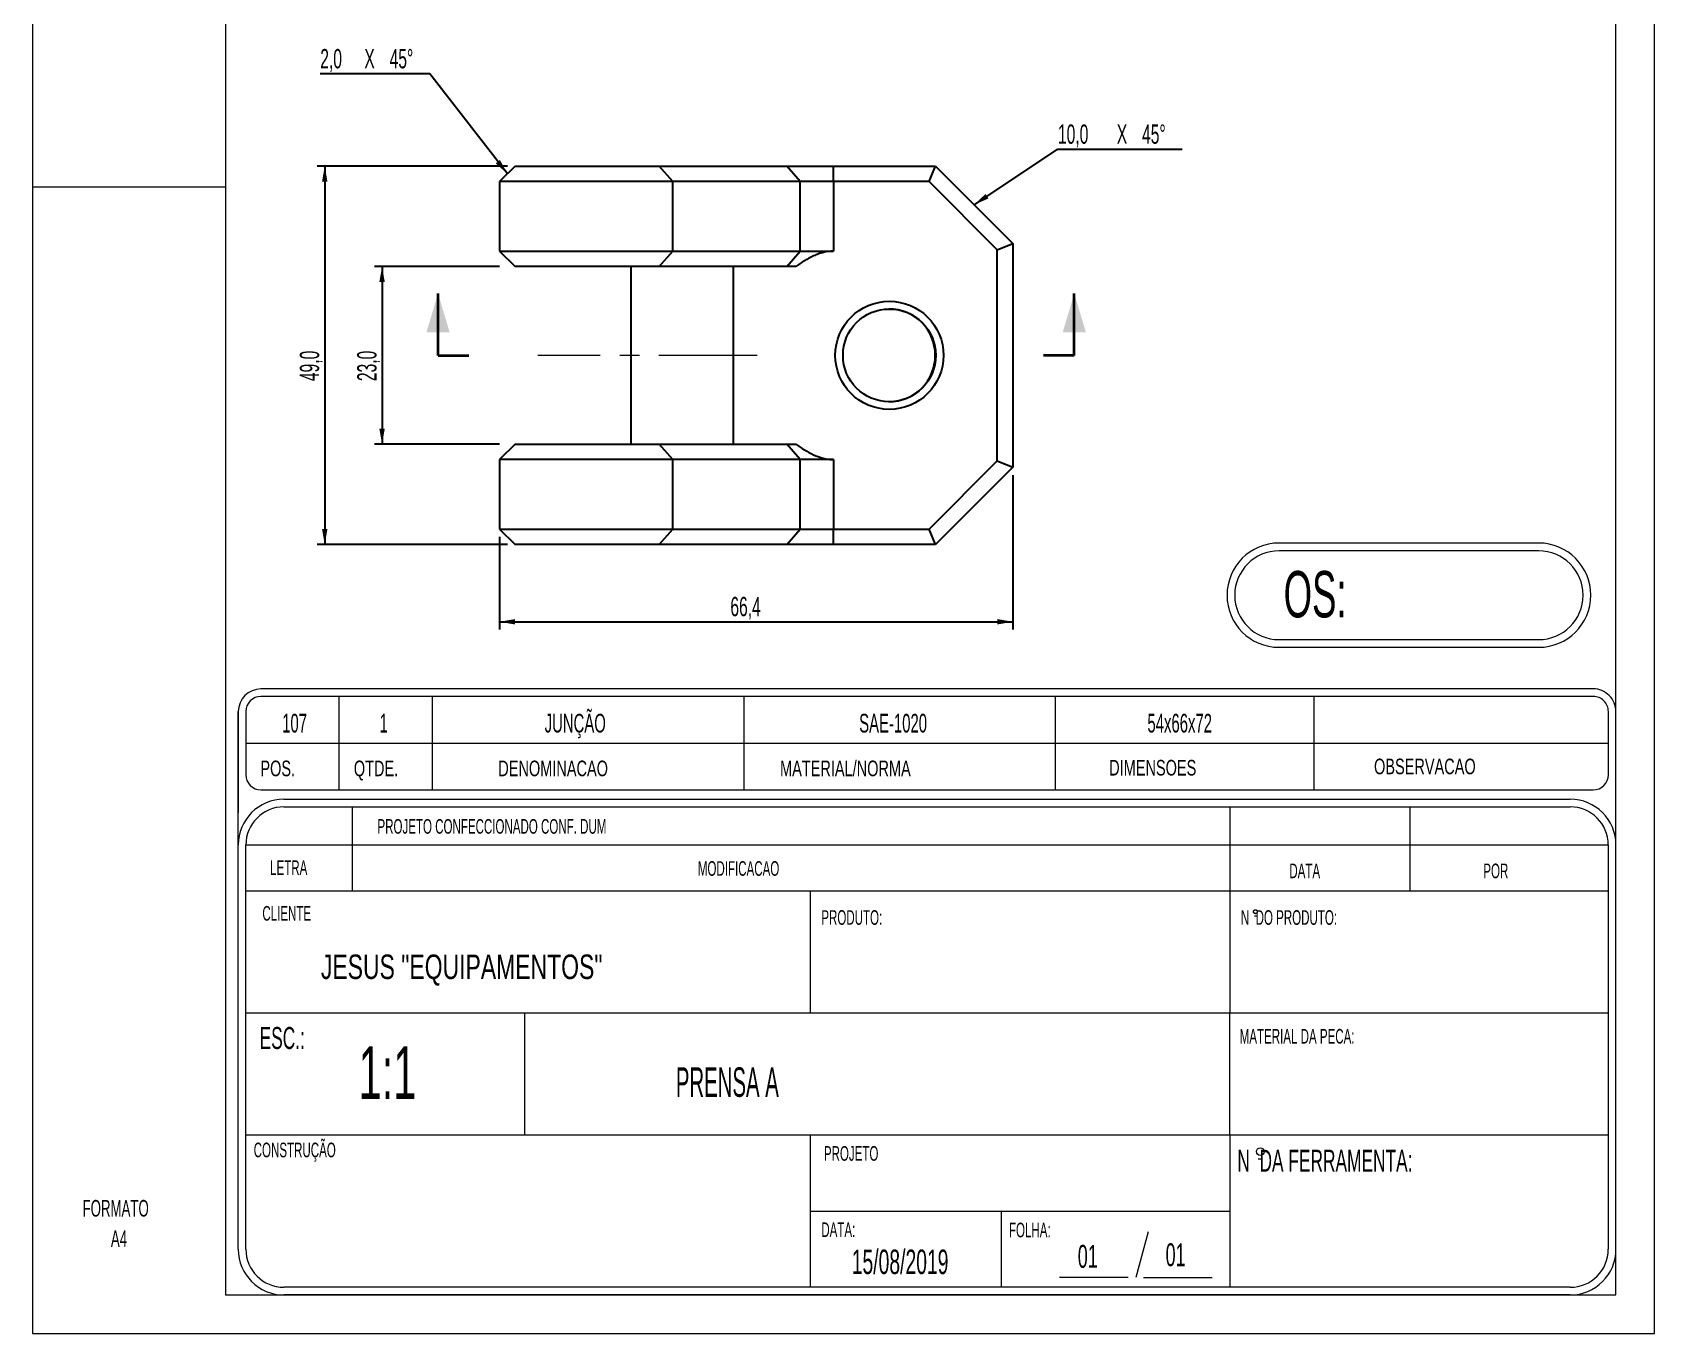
# Model space of a CAD drawing. Header units: millimetres. Extents: x 0 to 210, y 0 to 297.
# Drawn here: x 0 to 210, y 0.4 to 168.8 of the extents above; entities that cross this region are included whole.
import ezdxf

# ---------------------------------------------------------------- set-up
doc = ezdxf.new("R2010")
doc.units = ezdxf.units.MM
doc.linetypes.add('CENTERX2', pattern=[20.32, 12.7, -2.54, 2.54, -2.54])
doc.linetypes.add('PHANTOM', pattern=[12.7, 6.35, -1.27, 1.27, -1.27, 1.27, -1.27])
doc.layers.add('COTAS', color=7, linetype='Continuous')
doc.styles.add('SLDTEXTSTYLE0', font='TXT', dxfattribs={"width": 0.595745})
doc.styles.add('SLDTEXTSTYLE1', font='TXT', dxfattribs={"width": 0.589474})
doc.styles.add('SLDTEXTSTYLE2', font='TXT', dxfattribs={"width": 0.515789})
doc.styles.add('SLDTEXTSTYLE3', font='TXT', dxfattribs={"width": 0.7})
doc.styles.add('SLDTEXTSTYLE4', font='TXT', dxfattribs={"width": 0.695035})
doc.styles.add('SLDTEXTSTYLE5', font='TXT', dxfattribs={"width": 0.605})
doc.dimstyles.new('SLDDIMSTYLE0', dxfattribs={"dimtxt": 2.5, "dimasz": 2, "dimexe": 0, "dimexo": 0.0625, "dimtad": 1, "dimdec": 1, "dimrnd": 1e-09, "dimzin": 12, "dimdsep": 46, "dimtxsty": 'SLDTEXTSTYLE5', "dimsah": 1, "dimcen": 0.09, "dimadec": 0, "dimazin": 3, "dimtfac": 1, "dimtdec": 3, "dimtofl": 0, "dimtmove": 0, "dimatfit": 3, "dimfxl": 0, "dimfrac": 2, "dimtolj": 1, "dimtzin": 12, "dimarcsym": 0})

# ---------------------------------------------------------------- blocks, each defined once
blk = doc.blocks.new('SW_NOTE_0')
at = {"color": 0, "linetype": 'Continuous', "lineweight": 18, "insert": (0, 2.77), "char_height": 2.152, "attachment_point": 1, "style": 'SLDTEXTSTYLE0'}
blk.add_mtext('FORMATO', dxfattribs=at)
blk = doc.blocks.new('SW_NOTE_0_1')
at = {"color": 0, "linetype": 'Continuous', "lineweight": 18, "insert": (0, 2.77), "char_height": 2.152, "attachment_point": 1, "style": 'SLDTEXTSTYLE0'}
blk.add_mtext('A4', dxfattribs=at)
blk = doc.blocks.new('Bloco2')
at = {"color": 7, "linetype": 'Continuous', "lineweight": 18}
for p, q in [((0.04, 297.06), (0.04, 0.06)), ((210.04, 0.06), (210.04, 297.06)), ((25.04, 292.06), (25.04, 5.06)), ((205.04, 5.06), (205.04, 292.06)), ((0.04, 148.56), (25.04, 148.56)), ((25.04, 5.06), (205.04, 5.06)), ((0.04, 0.06), (210.04, 0.06))]:
    blk.add_line(p, q, dxfattribs=at)
for name, p in [('SW_NOTE_0', (6.53, 14.59)), ('SW_NOTE_0_1', (10.2, 10.66))]:
    blk.add_blockref(name, p, dxfattribs=at)
blk = doc.blocks.new('_D')
at = {"layer": 'COTAS'}
for p, q in [((60.49, 138.52), (44.27, 138.52)), ((45.27, 138.52), (45.27, 115.52)), ((60.49, 115.52), (44.27, 115.52))]:
    blk.add_line(p, q, dxfattribs=at)
for points in [[(45.27, 138.52), (44.92, 136.52), (45.62, 136.52)], [(45.27, 115.52), (45.62, 117.52), (44.92, 117.52)]]:
    blk.add_solid(points, dxfattribs=at)
at = {"layer": 'COTAS', "insert": (42.05, 123.68), "char_height": 2.5, "attachment_point": 1, "rotation": 90, "style": 'SLDTEXTSTYLE5'}
blk.add_mtext('23,0', dxfattribs=at)
blk = doc.blocks.new('_D_1')
at = {"layer": 'COTAS'}
for p, q in [((61.49, 151.52), (36.85, 151.52)), ((37.85, 151.52), (37.85, 102.52)), ((61.49, 102.52), (36.85, 102.52))]:
    blk.add_line(p, q, dxfattribs=at)
for points in [[(37.85, 151.52), (37.5, 149.52), (38.2, 149.52)], [(37.85, 102.52), (38.2, 104.52), (37.5, 104.52)]]:
    blk.add_solid(points, dxfattribs=at)
at = {"layer": 'COTAS', "insert": (34.62, 123.68), "char_height": 2.5, "attachment_point": 1, "rotation": 90, "style": 'SLDTEXTSTYLE5'}
blk.add_mtext('49,0', dxfattribs=at)
blk = doc.blocks.new('SW_CHAMFER_DIMENSION_0')
at = {"layer": 'COTAS', "color": 0}
for p, q in [((-10.85, -7.18), (0, 0)), ((0, 0), (16.08, 0))]:
    blk.add_line(p, q, dxfattribs=at)
blk.add_solid([(-10.85, -7.18), (-8.99, -6.36), (-9.38, -5.78)], dxfattribs=at)
at = {"layer": 'COTAS', "color": 0, "char_height": 2.5, "attachment_point": 1, "style": 'SLDTEXTSTYLE5'}
for s, insert in [('10,0', (0, 3.22)), ('X', (7.62, 3.22)), ('45°', (10.89, 3.22))]:
    blk.add_mtext(s, dxfattribs=dict(at, insert=insert))
blk = doc.blocks.new('SW_CHAMFER_DIMENSION_1')
at = {"layer": 'COTAS', "color": 0}
for p, q in [((14.17, 0), (0, 0)), ((24.22, -12.95), (14.17, 0))]:
    blk.add_line(p, q, dxfattribs=at)
blk.add_solid([(24.22, -12.95), (23.27, -11.15), (22.72, -11.58)], dxfattribs=at)
at = {"layer": 'COTAS', "color": 0, "char_height": 2.5, "attachment_point": 1, "style": 'SLDTEXTSTYLE5'}
for s, insert in [('2,0', (0, 3.22)), ('X', (5.71, 3.22)), ('45°', (8.98, 3.22))]:
    blk.add_mtext(s, dxfattribs=dict(at, insert=insert))
blk = doc.blocks.new('_D_2')
at = {"layer": 'COTAS'}
for p, q in [((126.92, 111.52), (126.92, 91.52)), ((60.49, 103.52), (60.49, 91.52)), ((60.49, 92.52), (126.92, 92.52))]:
    blk.add_line(p, q, dxfattribs=at)
for points in [[(60.49, 92.52), (62.49, 92.17), (62.49, 92.87)], [(126.92, 92.52), (124.92, 92.87), (124.92, 92.17)]]:
    blk.add_solid(points, dxfattribs=at)
at = {"layer": 'COTAS', "insert": (90.36, 95.74), "char_height": 2.5, "attachment_point": 1, "style": 'SLDTEXTSTYLE5'}
blk.add_mtext('66,4', dxfattribs=at)

msp = doc.modelspace()

# ---------------------------------------------------------------- linework, layer by layer
at = {"color": 7, "linetype": 'Continuous', "lineweight": 25}
for p, q in [((62.48731, 151.51765), (60.48731, 149.51765)), ((62.48731, 151.51765), (81.15912, 151.51765)), ((82.89309, 149.51765), (81.15912, 151.51765)), ((81.15912, 151.51765), (97.67368, 151.51765)), ((99.40829, 149.51765), (97.67368, 151.51765)), ((97.67368, 151.51765), (103.72689, 151.51765)), ((103.73201, 149.51765), (103.72689, 151.51765)), ((103.72689, 151.51765), (116.91698, 151.51765)), ((116.08343, 149.51765), (116.91698, 151.51765)), ((116.91698, 151.51765), (126.91698, 141.51765)), ((60.48731, 149.51765), (60.48731, 140.51765)), ((82.89309, 149.51765), (60.48731, 149.51765)), ((82.89309, 140.51765), (82.89309, 149.51765)), ((99.40829, 149.51765), (82.89309, 149.51765)), ((99.40829, 140.51765), (99.40829, 149.51765)), ((103.73201, 149.51765), (99.40829, 149.51765)), ((103.73201, 149.51765), (103.73201, 140.51765)), ((116.08343, 149.51765), (103.73201, 149.51765)), ((124.91185, 140.68923), (116.08343, 149.51765)), ((124.91185, 140.68923), (126.91698, 141.51765)), ((126.91698, 141.51765), (126.91698, 112.51765)), ((60.48731, 140.51765), (62.48731, 138.51765)), ((60.48731, 140.51765), (82.89309, 140.51765)), ((81.15912, 138.51765), (82.89309, 140.51765)), ((82.89309, 140.51765), (99.40829, 140.51765)), ((97.67368, 138.51765), (99.40829, 140.51765)), ((99.40829, 140.51765), (103.73201, 140.51765)), ((124.91185, 113.34607), (124.91185, 140.68923)), ((81.15912, 138.51765), (62.48731, 138.51765)), ((77.5285, 115.51765), (77.5285, 138.51765)), ((97.67368, 138.51765), (81.15912, 138.51765)), ((90.73016, 138.51765), (90.73016, 115.51765)), ((98.83304, 138.51765), (97.67368, 138.51765)), ((62.48731, 115.51765), (60.48731, 113.51765)), ((62.48731, 115.51765), (81.15912, 115.51765)), ((82.89309, 113.51765), (81.15912, 115.51765)), ((81.15912, 115.51765), (97.67368, 115.51765)), ((99.40829, 113.51765), (97.67368, 115.51765)), ((97.67368, 115.51765), (98.83304, 115.51765)), ((60.48731, 113.51765), (60.48731, 104.51765)), ((82.89309, 113.51765), (60.48731, 113.51765)), ((82.89309, 104.51765), (82.89309, 113.51765)), ((99.40829, 113.51765), (82.89309, 113.51765)), ((99.40829, 104.51765), (99.40829, 113.51765)), ((103.73201, 113.51765), (99.40829, 113.51765)), ((103.73201, 113.51765), (103.73201, 104.51765)), ((116.08343, 104.51765), (124.91185, 113.34607)), ((126.91698, 112.51765), (116.91698, 102.51765)), ((124.91185, 113.34607), (126.91698, 112.51765)), ((60.48731, 104.51765), (62.48731, 102.51765)), ((60.48731, 104.51765), (82.89309, 104.51765)), ((81.15912, 102.51765), (82.89309, 104.51765)), ((82.89309, 104.51765), (99.40829, 104.51765)), ((97.67368, 102.51765), (99.40829, 104.51765)), ((99.40829, 104.51765), (103.73201, 104.51765)), ((103.72689, 102.51765), (103.73201, 104.51765)), ((103.73201, 104.51765), (116.08343, 104.51765)), ((116.91698, 102.51765), (116.08343, 104.51765)), ((81.15912, 102.51765), (62.48731, 102.51765)), ((97.67368, 102.51765), (81.15912, 102.51765)), ((103.72689, 102.51765), (97.67368, 102.51765)), ((116.91698, 102.51765), (103.72689, 102.51765))]:
    msp.add_line(p, q, dxfattribs=at)
at = {"color": 7, "linetype": 'Continuous', "lineweight": 35}
for p, q in [((52.51575, 127.01765), (52.51575, 135.01765)), ((134.88854, 127.01765), (134.88854, 135.01765))]:
    msp.add_line(p, q, dxfattribs=at)
at = {"color": 7, "linetype": 'PHANTOM', "lineweight": 35}
for p, q in [((52.51575, 127.01765), (56.51575, 127.01765)), ((134.88854, 127.01765), (130.88854, 127.01765))]:
    msp.add_line(p, q, dxfattribs=at)
at = {"color": 7, "linetype": 'Continuous', "lineweight": 18}
for p, q in [((195.00717, 102.71309), (161.40935, 102.71309)), ((195.00717, 101.71309), (161.40935, 101.71309)), ((161.40935, 90.21309), (195.00717, 90.21309)), ((161.40935, 89.21309), (195.00717, 89.21309)), ((202.06794, 83.83044), (29.58794, 83.8304)), ((202.06794, 82.85044), (29.58794, 82.8504)), ((39.72394, 70.75441), (39.72394, 82.85041)), ((51.81994, 70.75441), (51.81994, 82.85041)), ((92.13994, 70.75442), (92.13994, 82.85042)), ((132.45994, 70.75442), (132.45994, 82.85042)), ((165.95839, 70.75443), (165.95839, 82.85043)), ((26.64794, 11.28058), (26.64794, 80.8904)), ((26.64794, 80.8904), (26.64794, 67.81444)), ((27.62794, 80.8904), (27.62794, 72.71444)), ((204.02794, 72.71444), (204.02794, 80.89044)), ((205.00794, 11.28055), (205.00794, 80.89044)), ((27.62794, 76.8024), (204.02794, 76.80244)), ((29.58794, 70.75444), (202.06794, 70.75444)), ((32.57309, 69.54455), (199.08279, 69.54455)), ((32.57309, 68.55703), (199.08279, 68.55703)), ((41.46083, 57.69426), (41.46083, 68.55703)), ((155.0262, 68.55703), (155.0262, 57.69426)), ((178.34477, 68.55703), (178.34477, 57.69426)), ((27.63547, 11.28058), (27.63547, 63.6194)), ((27.63547, 63.6194), (204.02042, 63.6194)), ((204.02042, 63.6194), (204.02042, 11.28058)), ((27.63547, 57.69426), (204.02042, 57.69426)), ((100.71232, 57.69426), (100.71232, 41.89386)), ((155.0262, 57.69426), (155.0262, 41.89386)), ((158.19654, 54.45452), (158.45718, 54.45452)), ((158.19654, 54.43102), (158.45718, 54.43102)), ((27.63547, 41.89386), (204.02042, 41.89386)), ((63.76782, 26.09346), (63.76782, 41.89386)), ((155.0262, 26.09346), (155.0262, 41.89386)), ((27.63547, 26.09346), (204.02042, 26.09346)), ((100.71232, 26.09346), (100.71232, 6.34296)), ((155.0262, 26.09346), (155.0262, 6.34296)), ((158.68618, 22.99671), (159.20428, 22.99671)), ((100.71232, 16.21821), (155.0262, 16.21821)), ((125.40045, 16.21821), (125.40045, 6.34296)), ((144.43345, 13.54098), (142.84581, 7.61583)), ((199.08279, 6.34296), (32.57309, 6.34296)), ((141.85829, 7.61583), (132.97056, 7.61583)), ((143.83334, 7.61583), (152.72106, 7.61583)), ((199.08279, 5.35543), (32.57309, 5.35543)), ((204.43785, 5.35543), (205.00794, 5.35543)), ((205.00794, 5.35543), (205.00794, 5.92553))]:
    msp.add_line(p, q, dxfattribs=at)
at = {"color": 7, "linetype": 'Continuous', "lineweight": 25}
for centre, radius in [((110.94759, 127.01765), 6.99999), ((110.94503, 127.01764), 5.99999)]:
    msp.add_circle(centre, radius, dxfattribs=at)
at = {"color": 7, "linetype": 'Continuous', "lineweight": 18}
for centre, radius in [((158.32691, 54.99144), 0.24688), ((158.32691, 54.96795), 0.24688), ((158.97401, 23.91843), 0.49376)]:
    msp.add_circle(centre, radius, dxfattribs=at)
at = {"color": 7, "linetype": 'Continuous', "lineweight": 25}
msp.add_arc((110.88878, 127.01765), 6, 270.0001369, 89.9998631, dxfattribs=at)
at = {"color": 7, "linetype": 'Continuous', "lineweight": 18}
for centre, radius, start, end in [((161.40935, 95.96309), 6.75, 90, 270), ((161.40935, 95.96309), 5.75, 90, 270), ((195.00717, 95.96309), 6.75, 270, 90), ((195.00717, 95.96309), 5.75, 270, 90), ((29.58794, 80.8904), 2.94, 90.0000119, 180), ((29.58794, 80.8904), 1.96, 90.0000119, 180), ((202.06794, 80.89044), 2.94, 0, 90.0000119), ((202.06794, 80.89044), 1.96, 0, 90.0000119), ((29.58794, 72.71444), 1.96, 180, 270), ((202.06794, 72.71444), 1.96, 270, 0), ((32.57309, 63.6194), 5.92515, 90, 180), ((199.08279, 63.6194), 5.92515, 0, 90), ((32.57309, 63.6194), 4.93763, 90, 180), ((199.08279, 63.6194), 4.93763, 0, 90), ((32.57309, 11.28058), 5.92515, 180, 270), ((32.57309, 11.28058), 4.93763, 180, 270), ((199.08279, 11.28058), 4.93762, 270, 0), ((199.08279, 11.28058), 5.92515, 270, 0)]:
    msp.add_arc(centre, radius, start, end, dxfattribs=at)
at = {"color": 7, "linetype": 'Continuous', "lineweight": 25}
for points, knots in [([(103.73201, 140.51765), (103.27813, 140.51765), (102.83509, 140.45522), (102.1834, 140.28753), (101.96724, 140.21899), (101.54437, 140.06356), (101.33779, 139.9769), (100.72921, 139.69638), (100.33819, 139.48233), (99.57383, 139.02168), (99.2006, 138.77489), (98.83304, 138.51765)], [0, 0, 0, 0, 0.25, 0.25, 0.375, 0.375, 0.5, 0.5, 0.75, 0.75, 1, 1, 1, 1]), ([(98.83304, 115.51765), (99.20023, 115.26067), (99.57276, 115.01435), (100.33457, 114.55506), (100.72375, 114.34192), (101.52925, 113.96968), (101.94543, 113.81032), (102.6037, 113.639), (102.82799, 113.59384), (103.27736, 113.53334), (103.50376, 113.51765), (103.73201, 113.51765)], [0, 0, 0, 0, 0.25, 0.25, 0.5, 0.5, 0.75, 0.75, 0.875, 0.875, 1, 1, 1, 1])]:
    msp.add_open_spline(points, degree=3, knots=knots, dxfattribs=at)
at = {"color": 7, "linetype": 'Continuous', "lineweight": 35}
for points in [[(52.51575, 135.01765), (51.01575, 130.01765), (54.01575, 130.01765)], [(134.88854, 135.01765), (133.38854, 130.01765), (136.38854, 130.01765)]]:
    msp.add_solid(points, dxfattribs=at)
at = {"layer": 'COTAS', "linetype": 'CENTERX2', "lineweight": 18}
msp.add_line((93.81754, 127.01765), (65.437, 127.01765), dxfattribs=at)

# ---------------------------------------------------------------- block references
at = {"layer": 'COTAS'}
for name, p in [('Bloco2', (-0.03214, 0.29629)), ('SW_CHAMFER_DIMENSION_1', (37.26837, 163.46311)), ('SW_CHAMFER_DIMENSION_0', (132.77047, 153.69327))]:
    msp.add_blockref(name, p, dxfattribs=at)

# ---------------------------------------------------------------- texts
at = {"color": 7, "linetype": 'Continuous', "lineweight": 0}
for s, insert, char_height, attachment_point, style in [('OS:', (161.98812, 99.08933), 6, 1, 'SLDTEXTSTYLE1'), ('107', (33.94616, 80.60165), 2.4192, 2, 'SLDTEXTSTYLE0'), ('1', (45.47792, 80.60165), 2.4192, 2, 'SLDTEXTSTYLE0'), ('JUNÇÃO', (70.27792, 80.60165), 2.4192, 2, 'SLDTEXTSTYLE0'), ('SAE-1020', (111.42959, 80.60165), 2.4192, 2, 'SLDTEXTSTYLE0'), ('54x66x72', (148.53375, 80.60165), 2.4192, 2, 'SLDTEXTSTYLE0'), ('POS.', (29.51699, 74.54333), 2.022331, 1, 'SLDTEXTSTYLE4'), ('QTDE.', (41.61299, 74.54333), 2.022331, 1, 'SLDTEXTSTYLE4'), ('DENOMINACAO', (60.3149, 74.54333), 2.0223311, 1, 'SLDTEXTSTYLE4'), ('MATERIAL/NORMA', (96.79426, 74.54334), 2.0223311, 1, 'SLDTEXTSTYLE4'), ('DIMENSOES', (139.40212, 74.63446), 2.02233, 1, 'SLDTEXTSTYLE4'), ('OBSERVACAO', (173.69127, 74.79889), 2.02233, 1, 'SLDTEXTSTYLE4'), ('PROJETO CONFECCIONADO CONF. DUM', (44.67416, 66.97374), 1.896048, 1, 'SLDTEXTSTYLE1'), ('LETRA', (30.77838, 61.63475), 1.896048, 1, 'SLDTEXTSTYLE1'), ('MODIFICACAO', (86.15034, 61.52222), 1.896048, 1, 'SLDTEXTSTYLE1'), ('DATA', (162.72781, 61.21151), 1.896048, 1, 'SLDTEXTSTYLE1'), ('POR', (187.84039, 61.21151), 1.896048, 1, 'SLDTEXTSTYLE1'), ('CLIENTE', (29.77874, 55.7153), 1.896048, 1, 'SLDTEXTSTYLE1'), ('PRODUTO:', (102.13596, 55.17636), 1.896048, 1, 'SLDTEXTSTYLE1'), ('N  DO PRODUTO:', (156.44983, 55.17636), 1.896048, 1, 'SLDTEXTSTYLE1'), ('JESUS "EQUIPAMENTOS"', (37.34894, 49.43397), 3.175, 1, 'SLDTEXTSTYLE3'), ('ESC.:', (29.41824, 40.04823), 2.844072, 1, 'SLDTEXTSTYLE1'), ('MATERIAL DA PECA:', (156.29924, 39.79584), 1.896048, 1, 'SLDTEXTSTYLE1'), ('1:1', (42.23356, 37.56256), 6.825773, 1, 'SLDTEXTSTYLE1'), ('PRENSA A', (83.30348, 34.8273), 3.822433, 1, 'SLDTEXTSTYLE2'), ('CONSTRUÇÃO', (28.6523, 25.07711), 1.896048, 1, 'SLDTEXTSTYLE1'), ('PROJETO', (102.46927, 24.62591), 1.896048, 1, 'SLDTEXTSTYLE1'), ('N  DA FERRAMENTA:', (155.99886, 24.15589), 2.844072, 1, 'SLDTEXTSTYLE1'), ('DATA:', (102.13481, 14.74663), 1.896048, 1, 'SLDTEXTSTYLE1'), ('FOLHA:', (126.4285, 14.71249), 1.896048, 1, 'SLDTEXTSTYLE1'), ('15/08/2019', (106.07251, 11.23206), 3.175, 1, 'SLDTEXTSTYLE1'), ('01', (135.33393, 11.83327), 2.962575, 1, 'SLDTEXTSTYLE1'), ('01', (146.70517, 12.04169), 2.962575, 1, 'SLDTEXTSTYLE1')]:
    msp.add_mtext(s, dxfattribs=dict(at, insert=insert, char_height=char_height, attachment_point=attachment_point, style=style))

# ---------------------------------------------------------------- dimensions: what is measured, and where the dimension line sits
at = {"layer": 'COTAS'}
for base, p1, p2, picture, middle in [((37.84751, 102.51765), (62.48731, 151.51765), (62.48731, 102.51765), '_D_1', (37.84751, 127.01765)), ((45.27215, 115.51765), (61.48731, 138.51765), (61.48731, 115.51765), '_D', (45.27215, 127.01765))]:
    dim = msp.add_linear_dim(base=base, p1=p1, p2=p2, angle=90, dimstyle='SLDDIMSTYLE0', dxfattribs=at)
    dim.commit()
    dim.dimension.update_dxf_attribs({"geometry": picture, "text_midpoint": middle, "dimtype": 160})
dim = msp.add_linear_dim(base=(126.91698, 92.51765), p1=(60.48731, 104.51765), p2=(126.91698, 112.51765), dimstyle='SLDDIMSTYLE0', dxfattribs=at)
dim.commit()
dim.dimension.update_dxf_attribs({"geometry": '_D_2', "text_midpoint": (93.70214, 92.51765), "dimtype": 160})

doc.saveas('drawing.dxf')
